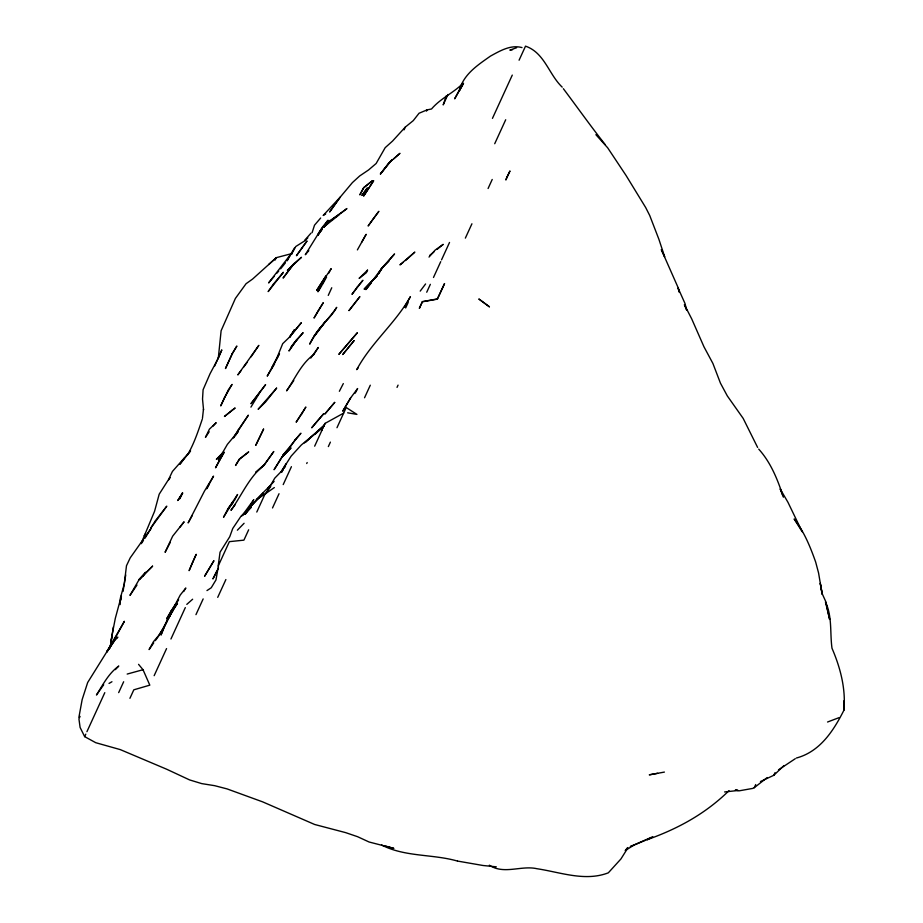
<?xml version="1.0" encoding="UTF-8"?>
<svg xmlns="http://www.w3.org/2000/svg" width="923" height="923" viewBox="0 0 923 923"><rect width="100%" height="100%" fill="white"/><g stroke="black" fill="none" stroke-linecap="round" stroke-linejoin="round"><path stroke-width="1.38" d="M796.364 758.037C820.074 751.68 833.527 730.728 843.899 710.272L843.991 700.707M843.899 710.272C845.93 688.87 840.403 667.767 831.992 648.246C829.858 632.705 832.396 616.645 825.474 601.923L829.685 619.391M120.175 604.6L120.394 598.035L124.27 583.924L126.486 565.718L130.235 557.827L151.176 528.221L144.969 538.224M121.005 600.019L121.398 595.843L115.329 618.272L111.821 636.27M202.46 418.281L203.475 409.131M218.174 566.122L220.043 552.219L229.758 536.701L232.758 528.464L241.076 516.095L250.987 507.223L245.23 514.192L250.502 506.623L263.493 492.974L250.502 506.623M110.622 645.085L113.367 626.982M110.137 647.981L111.891 635.924L110.518 645.281M203.556 409.881L202.529 399.094L203.095 389.737L210.063 373.711L218.29 358.262L221.116 330.722L235.388 298.441L246.06 283.719L252.579 279.069L276.15 257.829M123.047 591.447L125.724 574.983M78.905 717.298L82.159 699.576L87.673 682.501L116.183 636.766L106.687 652.007L124.386 621.294L116.321 636.028M202.264 419.215C198.064 431.549 193.968 443.928 187.311 455.281M155.283 640.643C164.363 629.209 168.551 614.96 177.458 603.388L167.859 618.583L161.006 635.047L164.132 626.867L176.466 603.307M312.112 232.642L314.512 225.189L320.662 218.013M274.604 363.881L267.22 376.146L275.989 360.178L282.703 343.668L289.487 337.16L301.163 322.9L289.487 337.16L294.391 329.788L290.122 336.883M141.438 542.736L154.568 511.307L159.194 494.197L168.678 479.325L172.439 471.434L190.565 450.897L179.904 464.211L184.554 457.889M218.29 358.262L221.82 349.886L214.574 366.166M275.146 260.021L276.219 257.69L291.98 253.548M80.07 716.386L78.928 718.879L80.105 727.462L84.662 736.635L95.75 742.703L120.302 749.614L166.751 769.263L189.584 779.912L201.745 783.615L214.667 785.681L227.058 788.9L262.697 801.879L314.651 824.481L345.64 832.627L357.616 836.711L369.062 841.995L393.867 848.387L385.652 846.114M182.35 492.986L179.685 498.812L182.616 493.055L177.804 500.462L182.616 493.055M291.553 254.471L292.06 253.364M84.662 736.635L85.804 734.154M86.924 731.697L104.795 692.665M118.675 692.619L123.659 681.751M129.924 698.319L133.812 689.816L149.814 685.154L143.019 669.717L138.554 664.341M363.674 187.75L372.154 180.92L363.674 187.75L359.843 194.88L363.789 187.519M154.153 675.682L166.555 648.592M170.94 639.004L185.315 607.599M328.253 295.406L331.761 287.757M404.043 129.855L405.312 127.086L413.296 120.601L419.042 113.252L427.061 109.883L431.526 108.983C440.49 98.392 453.355 93.015 462.908 83.405L454.658 98.842L463.519 83.301L459.135 91.285C463.092 74.567 477.399 65.302 490.494 56.084C500.07 50.857 510.684 44.477 522.003 47.581M195.953 614.649L203.164 598.912M426.484 111.129L427.061 109.883M217.724 597.354L225.881 579.552M248.656 529.802L243.914 540.151L229.377 541.651L218.555 565.28L215.97 579.944L211.24 587.766L206.971 590.582M256.779 512.057L265.039 494.001L274.339 487.575M301.636 414.069L305.859 407.031L296.145 422.18L301.971 413.354M447.943 94.504L443.19 104.91L446.328 95.784L447.124 96.304M272.516 507.962L279.034 493.724M283.211 484.587L291.414 466.68M306.724 463.519L307.174 462.538M314.662 446.178L321.942 430.268M325.104 423.369L321.596 430.453L325.104 423.369L343.668 413.112M328.346 446.582L330.388 442.129M336.976 427.718L346.217 407.539L356.924 414.404L347.659 412.8M364.539 397.767L370.296 385.203M405.659 307.97L408.231 302.352M492.455 118.375L512.277 75.098M519.084 60.214L525.522 46.15C544.628 52.738 548.712 74.325 562.199 87.143M422.434 301.602L419.411 308.213L422.434 301.602L437.306 298.948L444.551 283.58L437.433 299.133L422.503 301.775M426.726 292.233L430.349 284.33M433.487 277.477L440.721 261.671M441.54 259.871L449.524 242.437M494.716 143.723L505.7 119.748M397.028 387.383L398.067 385.11M465.354 238.122L471.93 223.781M488.082 188.511L492.213 179.466M737.881 790.33L735.354 790.03L738.965 790.861L752.776 788.404L754.287 787.688L755.718 784.55M760.448 781.55L773.832 775.274L775.032 772.655M206.787 488.729L209.094 484.079L206.74 488.498M218.497 567.91L212.936 578.929L216.893 571.129M339.364 391.283L343.321 383.587M355.228 393.14L357.628 388.537L350.625 397.917L342.871 410.977L350.625 397.917M234.154 500.947L237.58 494.486L227.554 509.496L233.277 502.504M164.236 626.544L167.478 620.487M168.771 618.064L172.67 610.807L167.859 618.583L180.239 595.047L185.835 588.009L183.677 591.539M292.672 252.221L295.729 246.545L304.902 240.753L307.821 237.811M275.989 360.178L278.365 355.782M286.049 463.727L281.33 471.561L291.172 456.089L301.36 444.944L321.539 428.26M207.617 486.975L213.548 476.13L204.421 491.174L188.142 522.914L192.388 515.253M322.6 284.296L326.569 277.062M328.553 273.45L331.195 268.628L326.257 275.977L317.962 291.783L321.942 285.357M143.065 576.079L145.28 572.825L139.108 579.609L152.549 566.168L139.108 579.609L129.958 595.393L136.985 585.032M357.386 249.902L366.143 234.315L361.678 242.264M248.402 509.242L253.802 499.655L241.884 515.98M404.309 307.394L410.423 296.629C395.54 323.177 371.092 342.768 356.728 369.65L358.32 367.631M286.961 260.632L294.633 247.745M250.929 407.124L260.228 391.79L265.593 384.637L250.964 403.697L260.228 391.79M281.492 472.38L282.853 470.153M284.203 467.915L285.565 465.688L284.261 467.788M177.181 602.131L178.624 599.777M281.607 472.068L282.934 469.922M170.409 542.113L165.09 552.3L172.659 536.171L184.104 521.818L180.031 527.068M379.318 272.25L382.099 267.82L394.559 253.929L388.398 261.094M378.742 273.15L382.099 267.82L388.895 260.944L382.307 267.543L365.9 289.614L371.208 282.992M164.132 626.867L158.652 635.555L153.518 641.6L149.099 649.573L153.737 642.87M313.832 354.524L318.273 347.486L310.786 358.066M144.184 535.755L145.546 533.632M382.837 267.001L378.176 274.096L379.722 271.754M381.268 269.401L382.814 267.047M168.782 479.752L170.178 477.641M627.871 847.902L620.914 858.978L608.326 872.823C585.078 881.823 560.376 872.235 537.013 868.728C521.241 865.116 503.923 874.935 489.34 865.186M209.186 431.779L205.448 437.364L209.394 429.183L216.178 422.676L212.925 426.195M320.708 231.015L317.893 235.215L321.781 229.458M323.338 227.15L328 220.239L322.335 227.254L305.305 254.713L308.813 250.652M141.288 543.67L143.492 540.393M235.4 435.621L238.33 431.272L227.37 444.39L218.416 459.885L223.089 452.42L216.374 459.331L221.474 454.808M251.033 356.855L258.844 345.352L237.822 374.923L241.168 370.423M270.762 486.317L265.789 493.643L274.754 478.16L281.492 471.249M293.779 380.588L286.58 390.856C295.302 378.372 301.279 363.362 314.143 354.294M103.688 684.751L96.465 695.007C103.007 684.566 108.568 673.421 118.779 666.025L115.34 669.636M288.484 258.705L286.995 260.771L290.941 253.963L268.616 282.934L274.154 276.427M367.262 187.911L361.851 195.411L367.366 188.338M389.541 162.46L392.056 159.691L380.426 173.962L388.918 162.91L399.959 153.322L393.809 158.802M243.672 367.054L247.018 362.554M235.157 504.685L230.969 510.304C241.918 495.132 249.406 476.36 264.566 464.777L255.694 472.438L264.936 463.981L273.785 451.509L263.274 466.127M420.207 291.114L425.584 283.961M380.426 173.962L388.721 163.325M627.605 847.568L625.217 850.591L634.401 844.81L651.096 837.438M322.242 229.296L317.87 234.823C323.973 222.097 336.837 217.17 346.91 208.552L330.492 220.632L323.315 227.335L339.018 214.921M323.996 227.081L329.246 220.435M280.615 268.835L285.449 262.813M374.75 278.584L377.403 275.273L364.147 289.187L377.23 275.573M276.923 273.173L278.769 271.004M405.312 127.086L392.552 141.069L385.179 147.68L376.134 163.509L368.508 170.005L359.682 175.958L352.401 182.604L340.287 197.037L329.753 211.805L340.287 197.037L323.385 215.232M429.01 257.079L435.01 250.214L443.213 244.364L437.006 249.418M304.705 240.292L310.97 233.173M773.832 775.274L783.962 765.582M139.108 579.609L146.238 571.868M256.202 499.62L269.62 486.167M267.67 488.267L274.108 481.356M237.373 530.194L244.087 523.283M315.308 434.029L323.788 426.264L304.417 442.936M324.469 424.753L305.64 442.14M243.222 515.034L251.044 507.627M268.674 264.486L276.104 257.932M186.792 604.38L192.642 599.223M429.76 255.325L433.902 251.956M767.232 777.547L754.287 787.688M403.27 262.282L399.947 264.878L414.842 252.094L405.485 260.551M795.268 758.706L778.504 769.84M729.032 790.642C705.426 813.74 678.313 828.589 647.346 839.63M256.756 499.505L265.039 494.001M323.269 215.474L325.704 213.94M647.254 839.838L652.723 836.642M109.018 683.435L111.948 681.739M634.401 844.81L630.305 846.587L645.938 840.103M827.55 722.017L839.03 717.656M516.649 47.708L509.854 50.13L512.565 49.715M127.178 674.067L143.019 669.717M664.41 772.078L649.284 774.835L657.649 773.301M724.624 791.957L737.985 790.503M496.297 866.824L483.041 865.497L457.52 861.067M457.37 861.032C432.322 853.902 405.151 857.144 381.557 844.983M595.877 134.677L607.669 147.795L626.025 175.428L645.673 207.525L649.711 215.474L658.884 239.253L664.687 256.859L661.318 249.614L678.209 287.838L679.132 291.53M605.2 144.588C590.801 126.289 577.348 107.345 563.353 88.689M758.718 449.109C771.04 462.781 777.766 479.96 783.408 497.197M757.61 447.424L743.177 418.407L727.312 395.909L720.448 383.16L712.902 363.454L703.961 346.783L691.719 318.908L684.381 304.648L686.643 310.024L684.958 303.39L678.105 288.091L679.19 292.187M782.75 495.628L780.177 488.959L787.942 502.262L802.168 531.74L794.149 518.98C804.21 531.74 810.29 546.889 815.667 562.049L818.574 572.987L822.151 594.227L820.27 583.382L822.289 593.916L825.704 601.427L829.546 619.321M506.808 177.378L505.839 179.985L509.981 170.951L506.808 177.378M192.584 562.257L189.111 570.656L196.218 554.308L192.584 562.257M232.319 353.567L225.466 368.542L232.331 353.567L236.865 346.033L232.319 353.567M224.497 397.663L220.712 405.912L228.373 389.818L232.065 384.418L224.497 397.663M367.527 270.162L366.385 272.654L359.128 278.4L367.527 270.162M263.574 429.126L255.833 445.174L263.574 429.126M275.631 360.397L271.697 368.208L279.484 353.682L275.631 360.397M227.739 509.196L223.528 517.261L232.954 501.974L227.739 509.196M219.766 459.758L215.532 467.799L224.197 452.178L219.766 459.758M171.124 610.853L166.682 618.802L176.097 603.515L171.124 610.853M318.539 310.14L314.028 318.054L323.292 302.698L318.539 310.14M325.819 276.15L316.681 290.41L325.819 276.15M314.247 336.249L309.678 344.141C316.185 330.019 328.196 320.027 336.71 307.336C330.757 318.158 320.166 325.404 314.247 336.249L325.3 321.712L314.247 336.249M213.836 560.872L204.594 576.24L213.836 560.872M238.146 430.106L233.427 437.929L248.356 415.177L238.146 430.106M239.507 458.962L235.55 465.469L239.299 459.4L248.702 451.901L239.507 458.962M282.08 456.793L274.073 469.738L281.746 457.508L291.022 447.92L282.08 456.793M155.514 520.595L150.611 528.337L166.786 506.162L155.514 520.595M373.596 180.816L363.743 195.907L373.596 180.816M291.783 346.69L288.945 350.971L296.941 339.445L303.136 332.661L291.195 346.794L296.941 339.445L291.783 346.69M115.479 639.039L107.01 651.776L115.19 639.697L117.856 637.147L115.479 639.039M294.922 440.086L289.764 447.713L282.726 455.385L300.921 433.222L294.922 440.086M273.485 284.042L268.166 291.587L283.396 272.285L273.485 284.042M301.809 248.195L296.433 255.717L307.036 240.984L301.809 248.195M373.503 218.463L368.127 225.997L378.868 211.309L373.503 218.463M357.397 286.845L351.975 294.345L362.901 280.269L357.397 286.845M288.645 270.624L283.084 278.065L294.137 263.528L301.475 257.286L287.376 270.416L294.137 263.528L288.645 270.624M359.751 296.791L349.032 310.543L359.751 296.791M276.577 388.156L265.639 401.886L258.14 409.293L276.577 388.156M354.005 340.702L342.791 354.478L354.005 340.702M357.189 332.926L338.995 354.178L357.189 332.926M317.731 420.576L311.709 427.799L323.731 413.712L317.731 420.576M334.703 402.416L324.954 413.896L334.703 402.416M232.331 410.1L224.439 416.481L235.134 407.978L232.331 410.1M479.014 299.11L489.375 306.782L479.014 299.11"/></g></svg>
